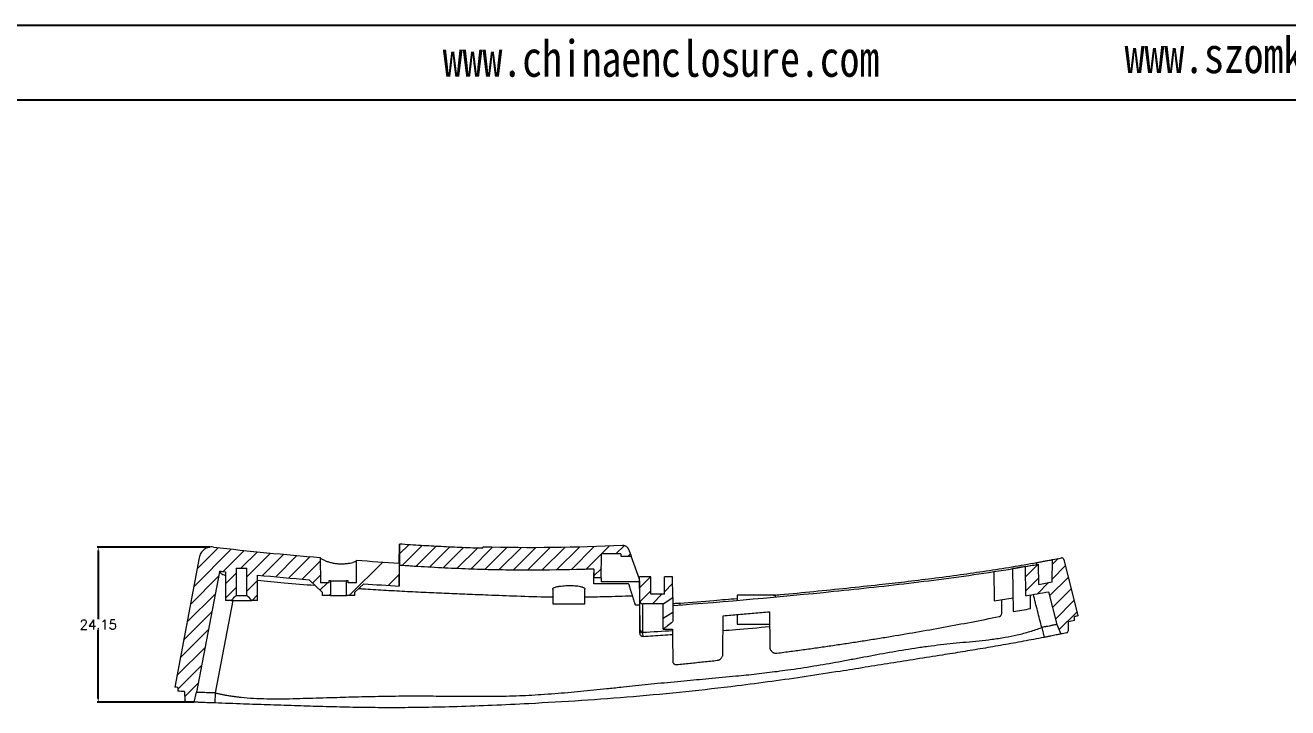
# Model space of a CAD drawing. Header units: inches. Extents: x 1474 to 3696, y 573 to 1061.
# Drawn here: x 2435.4 to 2632, y 954.3 to 1060.6 of the extents above; entities that cross this region are included whole.
import ezdxf

# ---------------------------------------------------------------- set-up
doc = ezdxf.new("R2010")
doc.units = ezdxf.units.IN
doc.layers.add('文字', color=81, linetype='Continuous')
doc.styles.get("Standard").update_dxf_attribs({"font": 'txt', "bigfont": 'gbcbig.shx'})
doc.styles.add('宋体', font='', dxfattribs={"width": 0.8, "height": 3.5})
doc.styles.get('宋体').set_extended_font_data('SimSun')
doc.dimstyles.new('2', dxfattribs={"dimtxt": 1.5, "dimasz": 0.6, "dimexe": 0.18, "dimexo": 0.0625, "dimgap": 0.09, "dimtad": 0, "dimtih": 1, "dimtoh": 1, "dimzin": 0, "dimdsep": 46, "dimtxsty": 'Standard', "dimcen": 0, "dimadec": 0, "dimazin": 2, "dimtfac": 1, "dimtofl": 0, "dimtmove": 0, "dimatfit": 3, "dimfxl": 0, "dimtolj": 1, "dimtzin": 0, "dimarcsym": 0})
pattern_1 = [(45, (1665.3437, 196.176), (-2.245064, 2.245064), [])]

# ---------------------------------------------------------------- blocks, each defined once
blk = doc.blocks.new('*D216')
at = {"color": 0, "lineweight": -2, "transparency": 16777216}
for p, q in [((2464.14, 979.32), (2446.59, 979.32)), ((2446.77, 978.72), (2446.77, 968.08)), ((2446.77, 955.76), (2446.77, 966.4)), ((2461.66, 955.16), (2446.59, 955.16))]:
    blk.add_line(p, q, dxfattribs=at)
at = {"color": 0, "transparency": 16777216}
for points in [[(2446.67, 978.72), (2446.87, 978.72), (2446.77, 979.32)], [(2446.67, 955.76), (2446.87, 955.76), (2446.77, 955.16)]]:
    blk.add_solid(points, dxfattribs=at)
at = {"layer": 'Defpoints', "color": 0, "transparency": 16777216}
for p in [(2464.2, 979.32), (2446.77, 955.16), (2461.72, 955.16)]:
    blk.add_point(p, dxfattribs=at)
at = {"color": 0, "transparency": 16777216, "insert": (2446.77, 967.24), "char_height": 1.5, "attachment_point": 5}
blk.add_mtext('\\A1;24.15', dxfattribs=at)

msp = doc.modelspace()

# ---------------------------------------------------------------- hatches: boundary and pattern name
at = {"linetype": 'Continuous', "lineweight": 0}
h = msp.add_hatch(dxfattribs=at)
h.set_pattern_fill('ANSI31', color=4, scale=0.5, style=0)
edge = h.paths.add_edge_path(flags=0)
edge.add_line((2468.22, 971.766), (2468.22, 976.016))
edge.add_line((2468.22, 976.016), (2469.908, 976.016))
edge.add_line((2469.908, 976.016), (2469.908, 971.766))
edge.add_spline(control_points=[(2469.908, 971.766), (2470.16, 971.516), (2470.41, 971.266), (2470.661, 971.016)], knot_values=[0.0061322, 0.0061322, 0.0061322, 0.0061322, 0.007193, 0.007193, 0.007193, 0.007193], weights=[1, 1, 1, 1], degree=3, periodic=0)
edge.add_line((2470.661, 971.016), (2471.562, 971.016))
edge.add_line((2471.562, 971.016), (2471.562, 974.953))
edge.add_spline(control_points=[(2471.562, 974.953), (2474.233, 974.691), (2476.906, 974.455), (2479.581, 974.236)], knot_values=[0.0063425, 0.0063425, 0.0063425, 0.0063425, 0.0143931, 0.0143931, 0.0143931, 0.0143931], weights=[1, 1, 1, 1], degree=3, periodic=0)
edge.add_line((2479.581, 974.236), (2481.614, 972.266))
edge.add_line((2481.614, 972.266), (2481.614, 971.766))
edge.add_line((2481.614, 971.766), (2482.914, 971.766))
edge.add_line((2482.914, 971.766), (2482.914, 974.066))
edge.add_line((2482.914, 974.066), (2482.664, 974.066))
edge.add_line((2482.664, 974.066), (2482.664, 973.766))
edge.add_line((2482.664, 973.766), (2481.364, 973.766))
edge.add_line((2481.364, 973.766), (2481.33, 977.697))
edge.add_spline(control_points=[(2481.33, 977.697), (2475.774, 978.146), (2470.223, 978.667), (2464.687, 979.319)], knot_values=[0.0123225, 0.0123225, 0.0123225, 0.0123225, 0.0290433, 0.0290433, 0.0290433, 0.0290433], weights=[1, 1, 1, 1], degree=3, periodic=0)
edge.add_spline(control_points=[(2464.687, 979.319), (2464.474, 979.344), (2464.255, 979.334), (2464.045, 979.288), (2463.831, 979.242), (2463.621, 979.158), (2463.434, 979.044), (2463.243, 978.928), (2463.07, 978.779), (2462.927, 978.608), (2462.78, 978.433), (2462.661, 978.23), (2462.578, 978.016), (2462.532, 977.897), (2462.497, 977.772), (2462.473, 977.646)], knot_values=[0.0000165, 0.0000165, 0.0000165, 0.0000165, 0.000659, 0.000659, 0.000659, 0.0013174, 0.0013174, 0.0013174, 0.0019852, 0.0019852, 0.0019852, 0.002672, 0.002672, 0.002672, 0.0030531, 0.0030531, 0.0030531, 0.0030531], weights=[1, 1, 1, 1, 1, 1, 1, 1, 1, 1, 1, 1, 1, 1, 1, 1], degree=3, periodic=0)
edge.add_line((2462.473, 977.646), (2458.664, 957.489))
edge.add_spline(control_points=[(2458.664, 957.489), (2458.827, 957.482), (2458.991, 957.476), (2459.154, 957.469)], knot_values=[0.0097993, 0.0097993, 0.0097993, 0.0097993, 0.0131923, 0.0131923, 0.0131923, 0.0131923], weights=[1, 1, 1, 1], degree=3, periodic=0)
edge.add_line((2459.154, 957.469), (2459.164, 956.868))
edge.add_spline(control_points=[(2459.164, 956.868), (2459.492, 956.854), (2459.837, 956.84), (2460.182, 956.826), (2460.199, 956.825)], knot_values=[0.0098028, 0.0098028, 0.0098028, 0.0098028, 0.0166761, 0.0170328, 0.0170328, 0.0170328, 0.0170328], weights=[1, 1, 1, 1, 1], degree=3, periodic=0)
edge.add_line((2460.199, 956.825), (2460.221, 955.553))
edge.add_arc((2460.571, 955.559), 0.35, 181, 267.68656)
edge.add_spline(control_points=[(2460.557, 955.21), (2460.945, 955.194), (2461.332, 955.178), (2461.72, 955.163)], knot_values=[0.0097213, 0.0097213, 0.0097213, 0.0097213, 0.0179407, 0.0179407, 0.0179407, 0.0179407], weights=[1, 1, 1, 1], degree=3, periodic=0)
edge.add_line((2461.72, 955.163), (2462.078, 956.706))
edge.add_line((2462.078, 956.706), (2465.624, 975.473))
edge.add_spline(control_points=[(2465.624, 975.473), (2465.631, 975.51), (2465.638, 975.547), (2465.645, 975.583)], knot_values=[0, 0, 0, 0, 0.0001126, 0.0001126, 0.0001126, 0.0001126], weights=[1, 1, 1, 1], degree=3, periodic=0)
edge.add_spline(control_points=[(2465.645, 975.583), (2465.952, 975.545), (2466.259, 975.511), (2466.566, 975.476)], knot_values=[0.000393, 0.000393, 0.000393, 0.000393, 0.0013201, 0.0013201, 0.0013201, 0.0013201], weights=[1, 1, 1, 1], degree=3, periodic=0)
edge.add_line((2466.566, 975.476), (2466.566, 971.016))
edge.add_line((2466.566, 971.016), (2467.467, 971.016))
edge.add_spline(control_points=[(2467.467, 971.016), (2467.718, 971.266), (2467.969, 971.516), (2468.22, 971.766)], knot_values=[0.0027961, 0.0027961, 0.0027961, 0.0027961, 0.0038587, 0.0038587, 0.0038587, 0.0038587], weights=[1, 1, 1, 1], degree=3, periodic=0)
h = msp.add_hatch(dxfattribs=at)
h.set_pattern_fill('ANSI31', style=0)
h.set_pattern_definition(pattern_1)
edge = h.paths.add_edge_path(flags=0)
edge.add_line((2493.623, 976.819), (2493.623, 973.234))
edge.add_spline(control_points=[(2493.623, 973.234), (2493.627, 973.777), (2493.632, 974.189), (2493.636, 974.645), (2493.641, 975.104), (2493.645, 975.606), (2493.65, 975.93), (2493.655, 976.257), (2493.66, 976.46), (2493.664, 976.459)], knot_values=[0, 0, 0, 0, 0.0076918, 0.0076918, 0.0076918, 0.0154505, 0.0154505, 0.0154505, 0.0232632, 0.0232632, 0.0232632, 0.0232632], weights=[1, 1, 1, 1, 1, 1, 1, 1, 1, 1], degree=3, periodic=0)
edge.add_line((2493.664, 976.459), (2493.664, 979.767))
edge.add_spline(control_points=[(2493.664, 979.767), (2493.66, 979.767), (2493.655, 979.587), (2493.651, 979.3), (2493.648, 979.133), (2493.645, 978.917), (2493.643, 978.67), (2493.641, 978.456), (2493.638, 978.222), (2493.636, 977.997)], knot_values=[0, 0, 0, 0, 0.0074992, 0.0074992, 0.0074992, 0.0118519, 0.0118519, 0.0118519, 0.0156122, 0.0156122, 0.0156122, 0.0156122], weights=[1, 1, 1, 1, 1, 1, 1, 1, 1, 1], degree=3, periodic=0)
edge.add_line((2493.636, 977.997), (2493.636, 978.201))
edge.add_spline(control_points=[(2493.636, 978.201), (2493.632, 977.744), (2493.627, 977.339), (2493.623, 976.819)], knot_values=[0.0155999, 0.0155999, 0.0155999, 0.0155999, 0.0232035, 0.0232035, 0.0232035, 0.0232035], weights=[1, 1, 1, 1], degree=3, periodic=0)
h = msp.add_hatch(dxfattribs=at)
h.set_pattern_fill('ANSI31', color=4, scale=0.5, style=0)
edge = h.paths.add_edge_path(flags=0)
edge.add_line((2493.664, 979.767), (2493.664, 976.459))
edge.add_spline(control_points=[(2493.664, 976.459), (2494.433, 976.409), (2496.605, 976.27), (2500.189, 976.066), (2503.628, 975.912), (2505.658, 975.845), (2506.28, 975.826)], knot_values=[0, 0, 0, 0, 0.0350627, 0.0989596, 0.1628564, 0.1911191, 0.1911191, 0.1911191, 0.1911191], weights=[1, 1, 1, 1, 1, 1, 1], degree=3, periodic=0)
edge.add_spline(control_points=[(2506.28, 975.826), (2507.064, 975.803), (2509.253, 975.748), (2514.233, 975.691), (2519.315, 975.748), (2523.002, 975.849), (2523.902, 975.878)], knot_values=[0, 0, 0, 0, 0.0356341, 0.099531, 0.2273247, 0.2686175, 0.2686175, 0.2686175, 0.2686175], weights=[1, 1, 1, 1, 1, 1, 1], degree=3, periodic=0)
edge.add_line((2523.902, 975.878), (2523.914, 974.516))
edge.add_line((2523.914, 974.516), (2525.081, 974.516))
edge.add_line((2525.081, 974.516), (2525.114, 978.266))
edge.add_line((2525.114, 978.266), (2528.114, 978.266))
edge.add_line((2528.114, 978.266), (2528.114, 977.916))
edge.add_line((2528.114, 977.916), (2529.73, 977.916))
edge.add_line((2529.73, 977.916), (2529.375, 978.89))
edge.add_spline(control_points=[(2529.375, 978.89), (2529.367, 978.912), (2529.359, 978.934), (2529.349, 978.955)], knot_values=[0, 0, 0, 0, 1, 1, 1, 1], weights=[1, 1, 1, 1], degree=3, periodic=0)
edge.add_spline(control_points=[(2529.349, 978.955), (2529.188, 979.316), (2528.784, 979.564), (2528.393, 979.547)], knot_values=[0, 0, 0, 0, 1, 1, 1, 1], weights=[1, 1, 1, 1], degree=3, periodic=0)
edge.add_spline(control_points=[(2528.393, 979.547), (2528.223, 979.54), (2527.025, 979.489), (2524.8, 979.402), (2521.555, 979.299), (2517.289, 979.213), (2513.118, 979.2), (2509.968, 979.236), (2507.838, 979.283), (2506.736, 979.314), (2506.664, 979.316)], knot_values=[0.5011605, 0.5011605, 0.5011605, 0.5011605, 0.5011605, 0.5011605, 0.5065221, 0.53905, 0.5715778, 0.6041056, 0.6366334, 0.6389069, 0.6389069, 0.6389069, 0.6389069, 0.6389069, 0.6389069], weights=[1, 1, 1, 1, 1, 1, 1, 1, 1, 1, 1], degree=5, periodic=0)
edge.add_line((2506.664, 979.316), (2506.664, 979.116))
edge.add_spline(control_points=[(2506.664, 979.116), (2502.445, 979.236), (2498.359, 979.455), (2493.664, 979.767)], knot_values=[0, 0, 0, 0, 1, 1, 1, 1], weights=[1, 1, 1, 1], degree=3, periodic=0)
h = msp.add_hatch(dxfattribs=at)
h.set_pattern_fill('ANSI31', style=0)
h.set_pattern_definition(pattern_1)
edge = h.paths.add_edge_path(flags=0)
edge.add_line((2486.714, 972.266), (2488.087, 973.595))
edge.add_spline(control_points=[(2488.087, 973.595), (2489.93, 973.469), (2491.776, 973.349), (2493.623, 973.234)], knot_values=[0.0229208, 0.0229208, 0.0229208, 0.0229208, 0.0284693, 0.0284693, 0.0284693, 0.0284693], weights=[1, 1, 1, 1], degree=3, periodic=0)
edge.add_line((2493.623, 973.234), (2493.623, 976.819))
edge.add_spline(control_points=[(2493.623, 976.819), (2491.413, 976.959), (2489.203, 977.106), (2486.995, 977.265)], knot_values=[0, 0, 0, 0, 0.0066416, 0.0066416, 0.0066416, 0.0066416], weights=[1, 1, 1, 1], degree=3, periodic=0)
edge.add_line((2486.995, 977.265), (2486.964, 973.766))
edge.add_line((2486.964, 973.766), (2485.664, 973.766))
edge.add_line((2485.664, 973.766), (2485.664, 974.066))
edge.add_line((2485.664, 974.066), (2485.414, 974.066))
edge.add_line((2485.414, 974.066), (2485.414, 971.766))
edge.add_line((2485.414, 971.766), (2486.714, 971.766))
edge.add_line((2486.714, 971.766), (2486.714, 972.266))
h = msp.add_hatch(dxfattribs=at)
h.set_pattern_fill('ANSI31', color=4, scale=0.5, style=0)
edge = h.paths.add_edge_path(flags=0)
edge.add_line((2591.114, 976.29), (2591.194, 971.738))
edge.add_spline(control_points=[(2591.194, 971.738), (2592.37, 971.938), (2593.545, 972.146), (2594.719, 972.361)], knot_values=[0.9354535, 0.9354535, 0.9354535, 0.9354535, 0.9902548, 0.9902548, 0.9902548, 0.9902548], weights=[1, 1, 1, 1], degree=3, periodic=0)
edge.add_line((2594.719, 972.361), (2595.988, 967.273))
edge.add_line((2595.988, 967.273), (2596.605, 965.779))
edge.add_spline(control_points=[(2596.605, 965.779), (2596.809, 965.821), (2597.12, 965.886), (2597.431, 965.952), (2597.539, 965.975)], knot_values=[0.973961, 0.973961, 0.973961, 0.973961, 0.9783478, 0.9806605, 0.9806605, 0.9806605, 0.9806605], weights=[1, 1, 1, 1, 1], degree=3, periodic=0)
edge.add_arc((2597.466, 966.317), 0.35, 281.96914, 359)
edge.add_line((2597.816, 966.311), (2597.84, 967.675))
edge.add_spline(control_points=[(2597.84, 967.675), (2598.148, 967.741), (2598.456, 967.808), (2598.764, 967.876)], knot_values=[0.9835947, 0.9835947, 0.9835947, 0.9835947, 0.9901965, 0.9901965, 0.9901965, 0.9901965], weights=[1, 1, 1, 1], degree=3, periodic=0)
edge.add_line((2598.764, 967.876), (2598.775, 968.492))
edge.add_spline(control_points=[(2598.775, 968.492), (2598.938, 968.528), (2599.101, 968.564), (2599.264, 968.6)], knot_values=[0.9867045, 0.9867045, 0.9867045, 0.9867045, 0.9901816, 0.9901816, 0.9901816, 0.9901816], weights=[1, 1, 1, 1], degree=3, periodic=0)
edge.add_line((2599.264, 968.6), (2597.07, 977.401))
edge.add_arc((2596.779, 977.328), 0.3, 14, 100.96147)
edge.add_spline(control_points=[(2596.722, 977.623), (2596.703, 977.619), (2596.239, 977.529), (2595.776, 977.441), (2595.331, 977.357)], knot_values=[0.0194165, 0.0194165, 0.0194165, 0.0194165, 0.0203, 0.0405866, 0.0405866, 0.0405866, 0.0405866], weights=[1, 1, 1, 1, 1], degree=3, periodic=0)
edge.add_line((2595.331, 977.357), (2595.301, 973.892))
edge.add_spline(control_points=[(2595.301, 973.892), (2594.602, 973.762), (2593.902, 973.634), (2593.201, 973.509)], knot_values=[0.0193353, 0.0193353, 0.0193353, 0.0193353, 0.0520867, 0.0520867, 0.0520867, 0.0520867], weights=[1, 1, 1, 1], degree=3, periodic=0)
edge.add_line((2593.201, 973.509), (2593.174, 976.654))
edge.add_spline(control_points=[(2593.174, 976.654), (2592.488, 976.53), (2591.801, 976.409), (2591.114, 976.29)], knot_values=[0.0194093, 0.0194093, 0.0194093, 0.0194093, 0.0548005, 0.0548005, 0.0548005, 0.0548005], weights=[1, 1, 1, 1], degree=3, periodic=0)
h = msp.add_hatch(dxfattribs=at)
h.set_pattern_fill('ANSI31', color=4, scale=0.5, style=0)
edge = h.paths.add_edge_path(flags=0)
edge.add_line((2534.725, 970.466), (2536.204, 971.439))
edge.add_line((2536.204, 971.439), (2536.175, 974.666))
edge.add_line((2536.175, 974.666), (2534.925, 974.666))
edge.add_line((2534.925, 974.666), (2534.901, 971.966))
edge.add_line((2534.901, 971.966), (2532.801, 971.966))
edge.add_line((2532.801, 971.966), (2532.778, 974.666))
edge.add_line((2532.778, 974.666), (2531.028, 974.666))
edge.add_line((2531.028, 974.666), (2531.06, 970.962))
edge.add_arc((2531.56, 970.966), 0.5, 180.5, 269.97259)
edge.add_line((2531.56, 970.466), (2534.725, 970.466))

# ---------------------------------------------------------------- linework, layer by layer
for p, q in [((2248.556, 1060.556), (2938.16, 1060.556)), ((2266.4, 1048.946), (2926.551, 1048.946))]:
    msp.add_line(p, q)
at = {"color": 7, "linetype": 'Continuous', "lineweight": 15}
for p, q in [((2493.664, 979.767), (2493.664, 976.459)), ((2506.664, 979.116), (2506.664, 979.316)), ((2529.375, 978.89), (2529.73, 977.916)), ((2462.473, 977.646), (2458.664, 957.489)), ((2481.33, 977.697), (2481.364, 973.766)), ((2486.964, 973.766), (2486.995, 977.265)), ((2493.636, 978.201), (2493.636, 977.997)), ((2525.081, 974.516), (2525.114, 978.266)), ((2528.114, 978.266), (2525.114, 978.266)), ((2528.114, 978.266), (2528.114, 977.916)), ((2528.114, 977.916), (2529.73, 977.916)), ((2531.032, 974.339), (2529.73, 977.916)), ((2592.86, 976.597), (2592.853, 976.901)), ((2595.301, 973.892), (2595.331, 977.357)), ((2597.07, 977.401), (2599.264, 968.6)), ((2465.624, 975.473), (2462.078, 956.706)), ((2466.566, 975.476), (2466.566, 971.016)), ((2468.22, 976.016), (2469.908, 976.016)), ((2468.22, 976.016), (2468.22, 971.766)), ((2469.908, 971.766), (2469.908, 976.016)), ((2471.562, 971.016), (2471.562, 974.953)), ((2493.623, 976.819), (2493.623, 973.234)), ((2523.914, 973.595), (2523.899, 975.285)), ((2523.902, 975.878), (2523.914, 974.516)), ((2586.214, 975.488), (2586.223, 970.936)), ((2589.114, 975.952), (2589.231, 969.283)), ((2591.194, 971.738), (2591.114, 976.29)), ((2593.201, 973.509), (2593.174, 976.654)), ((2479.58, 974.235), (2481.614, 972.266)), ((2482.664, 973.766), (2481.364, 973.766)), ((2482.664, 974.066), (2482.664, 973.766)), ((2482.914, 974.066), (2482.664, 974.066)), ((2482.914, 974.066), (2482.914, 971.766)), ((2485.414, 971.766), (2485.414, 974.066)), ((2485.664, 974.066), (2485.414, 974.066)), ((2485.664, 973.766), (2485.664, 974.066)), ((2486.964, 973.766), (2485.664, 973.766)), ((2486.714, 972.266), (2488.087, 973.595)), ((2525.081, 974.516), (2523.914, 974.516)), ((2529.331, 973.595), (2523.914, 973.595)), ((2531.028, 973.879), (2525.076, 973.879)), ((2531.026, 974.032), (2531.028, 973.879)), ((2531.06, 970.962), (2531.028, 974.666)), ((2532.778, 974.666), (2531.028, 974.666)), ((2532.801, 971.966), (2532.778, 974.666)), ((2534.901, 971.966), (2534.925, 974.666)), ((2536.175, 974.666), (2534.925, 974.666)), ((2536.204, 971.439), (2536.175, 974.666)), ((2467.467, 971.016), (2466.566, 971.016)), ((2468.22, 971.766), (2469.908, 971.766)), ((2471.562, 971.016), (2470.661, 971.016)), ((2481.614, 972.266), (2481.614, 971.766)), ((2482.914, 971.766), (2481.614, 971.766)), ((2486.714, 971.766), (2485.414, 971.766)), ((2486.714, 971.766), (2486.714, 972.266)), ((2517.514, 972.766), (2517.514, 970.463)), ((2522.514, 970.463), (2522.514, 972.779)), ((2534.901, 971.966), (2532.801, 971.966)), ((2534.725, 970.466), (2536.204, 971.439)), ((2546.214, 971.819), (2546.214, 971.009)), ((2552.214, 971.543), (2552.214, 971.819)), ((2586.223, 970.936), (2589.193, 971.421)), ((2587.418, 968.972), (2587.437, 971.124)), ((2591.914, 969.731), (2591.914, 971.862)), ((2592.136, 971.901), (2592.234, 971.917)), ((2594.719, 972.361), (2595.988, 967.273)), ((2530.354, 970.316), (2531.022, 970.316)), ((2531.021, 970.874), (2531.059, 966.542)), ((2531.021, 970.316), (2531.06, 965.889)), ((2534.725, 970.466), (2531.56, 970.466)), ((2536.204, 969.109), (2534.704, 968.197)), ((2537.299, 970.604), (2537.302, 970.303)), ((2551.257, 969.246), (2551.304, 963.784)), ((2544.022, 962.67), (2544.074, 968.624)), ((2546.214, 968.805), (2546.214, 967.296)), ((2595.988, 967.273), (2596.605, 965.779)), ((2597.816, 966.311), (2597.84, 967.675)), ((2598.764, 967.876), (2598.775, 968.492)), ((2534.69, 966.514), (2536.168, 966.513)), ((2593.657, 966.789), (2594.021, 965.256)), ((2459.154, 957.469), (2459.164, 956.868)), ((2460.199, 956.825), (2460.221, 955.553)), ((2461.72, 955.163), (2462.078, 956.706)), ((2464.969, 956.603), (2464.902, 955.04))]:
    msp.add_line(p, q, dxfattribs=at)
at = {"color": 8, "linetype": 'Continuous', "lineweight": 15}
msp.add_line((2467.714, 971.016), (2464.969, 956.603), dxfattribs=at)
at = {"color": 7, "linetype": 'Continuous', "lineweight": 15}
for centre, radius, start, end in [((2596.779, 977.328), 0.3, 14, 100.96147), ((2531.56, 970.966), 0.5, 180.5, 269.97259), ((2531.526, 966.586), 0.469, 185.40605, 274.01096), ((2531.525, 966.458), 0.468, 185.54387, 274.15191), ((2531.56, 965.893), 0.5, 180.50005, 273.75759), ((2597.466, 966.317), 0.35, 281.96914, 359), ((2460.571, 955.559), 0.35, 181, 267.68656)]:
    msp.add_arc(centre, radius, start, end, dxfattribs=at)
for points, knots in [([(2464.687, 979.319), (2464.56, 979.334), (2464.433, 979.337), (2464.181, 979.317), (2464.054, 979.294), (2463.808, 979.226), (2463.69, 979.18), (2463.463, 979.066), (2463.354, 978.998), (2463.052, 978.766), (2462.878, 978.572), (2462.614, 978.14), (2462.521, 977.898), (2462.473, 977.646)], [0, 0, 0, 0, 0.125, 0.125, 0.25, 0.25, 0.375, 0.375, 0.5, 0.5, 0.75, 0.75, 1, 1, 1, 1]), ([(2493.636, 977.997), (2493.639, 978.231), (2493.641, 978.474), (2493.645, 978.914), (2493.648, 979.109), (2493.652, 979.419), (2493.655, 979.54), (2493.66, 979.713), (2493.662, 979.767), (2493.664, 979.767)], [0, 0, 0, 0, 0.25, 0.25, 0.5, 0.5, 0.75, 0.75, 1, 1, 1, 1]), ([(2506.664, 979.116), (2506.13, 979.133), (2505.049, 979.165), (2503.435, 979.227), (2501.805, 979.298), (2499.681, 979.402), (2496.961, 979.553), (2494.793, 979.694), (2493.664, 979.767)], [0, 0, 0, 0, 0.12311547, 0.24929791, 0.37216272, 0.49931235, 0.73927582, 1, 1, 1, 1]), ([(2529.349, 978.955), (2529.335, 978.984), (2529.307, 979.043), (2529.254, 979.126), (2529.182, 979.218), (2529.086, 979.313), (2528.962, 979.403), (2528.826, 979.473), (2528.683, 979.521), (2528.538, 979.548), (2528.441, 979.547), (2528.393, 979.547)], [0, 0, 0, 0, 0.0822625, 0.1640321, 0.2460953, 0.3740219, 0.5023792, 0.6296865, 0.7574225, 0.8783907, 1, 1, 1, 1]), ([(2529.375, 978.89), (2529.371, 978.901), (2529.363, 978.923), (2529.354, 978.944), (2529.349, 978.955)], [0, 0, 0, 0, 0.4999192, 1, 1, 1, 1]), ([(2481.923, 977.248), (2481.731, 977.322), (2481.585, 977.398), (2481.382, 977.551), (2481.331, 977.626), (2481.33, 977.697)], [0, 0, 0, 0, 0.5, 0.5, 1, 1, 1, 1]), ([(2481.923, 977.248), (2482.055, 977.197), (2482.203, 977.143), (2482.529, 977.035), (2482.711, 976.98), (2483.091, 976.881), (2483.292, 976.837), (2483.715, 976.765), (2483.931, 976.738), (2484.365, 976.705), (2484.587, 976.699), (2485.013, 976.708), (2485.219, 976.723), (2485.613, 976.766), (2485.795, 976.794), (2486.13, 976.856), (2486.283, 976.889), (2486.415, 976.92)], [0, 0, 0, 0, 0.125, 0.125, 0.25, 0.25, 0.375, 0.375, 0.5, 0.5, 0.625, 0.625, 0.75, 0.75, 0.875, 0.875, 1, 1, 1, 1]), ([(2486.995, 977.265), (2486.994, 977.198), (2486.945, 977.135), (2486.748, 977.018), (2486.604, 976.965), (2486.415, 976.92)], [0, 0, 0, 0, 0.5, 0.5, 1, 1, 1, 1]), ([(2493.623, 976.819), (2493.625, 977.079), (2493.627, 977.312), (2493.632, 977.755), (2493.634, 977.972), (2493.636, 978.201)], [0, 0, 0, 0, 0.5, 0.5, 1, 1, 1, 1]), ([(2551.884, 971.816), (2552.248, 971.849), (2554.355, 972.037), (2558.17, 972.41), (2563.295, 972.929), (2568.009, 973.432), (2572.411, 973.929), (2576.631, 974.44), (2580.854, 974.997), (2585.016, 975.6), (2588.97, 976.22), (2591.577, 976.677), (2592.853, 976.901)], [0, 0, 0, 0, 0.0264348, 0.1527561, 0.2773777, 0.3995326, 0.4966331, 0.599023, 0.7083268, 0.8062376, 0.9050904, 1, 1, 1, 1]), ([(2592.826, 976.896), (2593.029, 976.933), (2593.492, 977.016), (2594.098, 977.127), (2594.635, 977.226), (2595.03, 977.3), (2595.283, 977.348), (2595.315, 977.354), (2595.331, 977.357)], [0, 0, 0, 0, 0.1348661, 0.3088079, 0.4807088, 0.6525958, 0.826301, 1, 1, 1, 1]), ([(2465.645, 975.583), (2465.668, 975.485), (2465.714, 975.289), (2466.135, 975.038), (2466.491, 974.915), (2466.566, 974.889)], [0, 0, 0, 0, 0.44132032, 0.88207638, 1, 1, 1, 1]), ([(2493.623, 973.234), (2493.624, 973.44), (2493.626, 973.629), (2493.63, 973.983), (2493.631, 974.15), (2493.635, 974.484), (2493.636, 974.655), (2493.64, 975.004), (2493.642, 975.182), (2493.645, 975.518), (2493.647, 975.675), (2493.65, 975.945), (2493.652, 976.058), (2493.655, 976.244), (2493.657, 976.318), (2493.661, 976.427), (2493.662, 976.459), (2493.664, 976.459)], [0, 0, 0, 0, 0.125, 0.125, 0.25, 0.25, 0.375, 0.375, 0.5, 0.5, 0.625, 0.625, 0.75, 0.75, 0.875, 0.875, 1, 1, 1, 1]), ([(2506.28, 975.826), (2505.658, 975.845), (2503.628, 975.912), (2500.189, 976.066), (2496.605, 976.27), (2494.433, 976.409), (2493.664, 976.459)], [0.37364323, 0.37364323, 0.37364323, 0.37364323, 0.40190594, 0.4658028, 0.52969966, 0.56476237, 0.56476237, 0.56476237, 0.56476237]), ([(2523.902, 975.878), (2523.002, 975.849), (2519.315, 975.748), (2514.233, 975.691), (2509.253, 975.748), (2507.064, 975.803), (2506.28, 975.826)], [0.10502572, 0.10502572, 0.10502572, 0.10502572, 0.1463185, 0.27411222, 0.33800908, 0.37364323, 0.37364323, 0.37364323, 0.37364323]), ([(2523.902, 975.878), (2523.902, 975.877), (2523.902, 975.875), (2523.902, 975.859), (2523.902, 975.835), (2523.902, 975.801), (2523.902, 975.756), (2523.902, 975.703), (2523.901, 975.639), (2523.901, 975.565), (2523.901, 975.482), (2523.9, 975.389), (2523.9, 975.32), (2523.899, 975.285)], [0, 0, 0, 0, 0.0849227, 0.1711195, 0.2585722, 0.3472589, 0.4371539, 0.528228, 0.6204483, 0.7137781, 0.8081769, 0.9036003, 1, 1, 1, 1]), ([(2536.214, 970.224), (2544.573, 970.828), (2552.92, 971.571), (2565.425, 972.847), (2569.592, 973.293), (2577.915, 974.29), (2582.071, 974.845), (2586.214, 975.488)], [0, 0, 0, 0, 0.5, 0.5, 0.75, 0.75, 1, 1, 1, 1]), ([(2591.114, 976.29), (2590.781, 976.233), (2590.115, 976.118), (2589.448, 976.007), (2589.114, 975.952)], [0, 0, 0, 0, 0.5002512, 1, 1, 1, 1]), ([(2471.562, 974.174), (2472.948, 974.028), (2475.915, 973.715), (2478.891, 973.488), (2480.478, 973.366)], [0, 0, 0, 0, 0.4669351, 1, 1, 1, 1]), ([(2482.914, 974.066), (2482.915, 974.066), (2482.917, 974.066), (2482.935, 974.066), (2482.962, 974.066), (2483.015, 974.066), (2483.112, 974.066), (2483.274, 974.066), (2483.473, 974.066), (2483.764, 974.066), (2484.164, 974.066), (2484.564, 974.066), (2484.855, 974.066), (2485.054, 974.066), (2485.217, 974.066), (2485.331, 974.066), (2485.402, 974.066), (2485.41, 974.066), (2485.414, 974.066)], [0, 0, 0, 0, 0.0302227, 0.0601593, 0.0900783, 0.1202482, 0.1852401, 0.2503686, 0.3153605, 0.3804892, 0.5000654, 0.6196416, 0.6846334, 0.749762, 0.8147539, 0.8798825, 0.9398391, 1, 1, 1, 1]), ([(2517.514, 972.766), (2517.519, 972.792), (2517.529, 972.843), (2517.599, 972.912), (2517.719, 972.989), (2517.917, 973.069), (2518.18, 973.139), (2518.424, 973.188), (2518.699, 973.233), (2519.205, 973.296), (2519.695, 973.314), (2520.014, 973.326)], [0, 0, 0, 0, 0.0940151, 0.1775664, 0.2496934, 0.3798769, 0.5002039, 0.566885, 0.6323851, 0.7597467, 1, 1, 1, 1]), ([(2520.014, 973.326), (2520.178, 973.326), (2520.506, 973.326), (2520.982, 973.3), (2521.423, 973.255), (2521.761, 973.196), (2522.01, 973.134), (2522.19, 973.073), (2522.351, 972.997), (2522.484, 972.899), (2522.503, 972.821), (2522.514, 972.779)], [0, 0, 0, 0, 0.123269, 0.2476863, 0.3734713, 0.5007818, 0.5801625, 0.6635829, 0.7508523, 0.8639359, 1, 1, 1, 1]), ([(2523.914, 973.595), (2523.914, 973.638), (2523.914, 973.724), (2523.914, 973.841), (2523.914, 973.949), (2523.914, 974.047), (2523.914, 974.137), (2523.914, 974.217), (2523.914, 974.287), (2523.914, 974.348), (2523.914, 974.4), (2523.914, 974.442), (2523.914, 974.475), (2523.914, 974.499), (2523.914, 974.513), (2523.914, 974.515), (2523.914, 974.516)], [0, 0, 0, 0, 0.0717102, 0.1433769, 0.2150003, 0.2865804, 0.3581173, 0.4296109, 0.5010613, 0.5724684, 0.6438321, 0.7151524, 0.7864293, 0.8576628, 0.9288529, 1, 1, 1, 1]), ([(2525.081, 974.516), (2525.081, 974.515), (2525.081, 974.513), (2525.081, 974.497), (2525.081, 974.471), (2525.081, 974.434), (2525.08, 974.386), (2525.08, 974.328), (2525.079, 974.26), (2525.079, 974.181), (2525.078, 974.091), (2525.077, 973.992), (2525.076, 973.917), (2525.076, 973.879)], [0, 0, 0, 0, 0.0910869, 0.1820593, 0.2729434, 0.3637655, 0.454552, 0.5453293, 0.6361237, 0.7269617, 0.8178696, 0.9088736, 1, 1, 1, 1]), ([(2529.331, 973.595), (2529.346, 973.548), (2529.374, 973.456), (2529.419, 973.307), (2529.467, 973.15), (2529.517, 972.986), (2529.569, 972.816), (2529.624, 972.639), (2529.681, 972.455), (2529.74, 972.265), (2529.8, 972.07), (2529.863, 971.869), (2529.928, 971.662), (2529.994, 971.45), (2530.063, 971.233), (2530.133, 971.011), (2530.205, 970.785), (2530.278, 970.554), (2530.329, 970.395), (2530.354, 970.316)], [0, 0, 0, 0, 0.0642668, 0.1277016, 0.1903422, 0.2522238, 0.3133771, 0.3738307, 0.4336112, 0.492744, 0.5512531, 0.609164, 0.666505, 0.7233034, 0.7795848, 0.8353736, 0.8906925, 0.9455621, 1, 1, 1, 1]), ([(2531.028, 973.879), (2531.028, 973.842), (2531.027, 973.766), (2531.027, 973.64), (2531.027, 973.504), (2531.027, 973.359), (2531.026, 973.204), (2531.026, 973.039), (2531.026, 972.864), (2531.025, 972.62), (2531.025, 972.293), (2531.024, 971.862), (2531.023, 971.393), (2531.022, 971.048), (2531.021, 970.874)], [0, 0, 0, 0, 0.0619304, 0.1240466, 0.1863378, 0.2487927, 0.3113996, 0.3741464, 0.4370206, 0.5000093, 0.6229479, 0.7473792, 0.873127, 1, 1, 1, 1]), ([(2467.467, 971.016), (2467.48, 971.016), (2467.531, 971.016), (2467.702, 971.016), (2467.822, 971.016), (2468.115, 971.016), (2468.288, 971.016), (2468.662, 971.016), (2468.863, 971.016), (2469.265, 971.016), (2469.466, 971.016), (2469.84, 971.016), (2470.013, 971.016), (2470.306, 971.016), (2470.427, 971.016), (2470.598, 971.016), (2470.649, 971.016), (2470.661, 971.016)], [0, 0, 0, 0, 0.125, 0.125, 0.25, 0.25, 0.375, 0.375, 0.5, 0.5, 0.625, 0.625, 0.75, 0.75, 0.875, 0.875, 1, 1, 1, 1]), ([(2482.914, 971.766), (2482.915, 971.766), (2482.917, 971.766), (2482.935, 971.766), (2482.962, 971.766), (2483.015, 971.766), (2483.112, 971.766), (2483.274, 971.766), (2483.473, 971.766), (2483.764, 971.766), (2484.164, 971.766), (2484.564, 971.766), (2484.855, 971.766), (2485.054, 971.766), (2485.217, 971.766), (2485.331, 971.766), (2485.402, 971.766), (2485.41, 971.766), (2485.414, 971.766)], [0, 0, 0, 0, 0.0302227, 0.0601593, 0.0900783, 0.1202482, 0.1852401, 0.2503686, 0.3153605, 0.3804892, 0.5000654, 0.6196416, 0.6846334, 0.749762, 0.8147539, 0.8798825, 0.9398391, 1, 1, 1, 1]), ([(2487.327, 972.859), (2487.54, 972.845), (2488.817, 972.758), (2491.207, 972.616), (2494.489, 972.435), (2497.777, 972.275), (2501.02, 972.132), (2504.235, 972.002), (2507.869, 971.852), (2512.098, 971.689), (2515.45, 971.579), (2517.313, 971.569), (2517.514, 971.568)], [0, 0, 0, 0, 0.0212254, 0.1270384, 0.2375594, 0.3474587, 0.4537215, 0.559752, 0.6669201, 0.8148218, 0.9800448, 1, 1, 1, 1]), ([(2522.514, 971.564), (2523.566, 971.574), (2526.031, 971.598), (2528.493, 971.684), (2529.906, 971.734)], [0, 0, 0, 0, 0.426436, 1, 1, 1, 1]), ([(2536.204, 971.439), (2536.204, 971.438), (2536.204, 971.436), (2536.204, 971.421), (2536.204, 971.398), (2536.204, 971.364), (2536.205, 971.321), (2536.205, 971.269), (2536.206, 971.207), (2536.206, 971.111), (2536.208, 970.969), (2536.21, 970.759), (2536.212, 970.515), (2536.213, 970.321), (2536.214, 970.224)], [0, 0, 0, 0, 0.0625856, 0.1251094, 0.1875902, 0.2500469, 0.3124984, 0.3749635, 0.4374612, 0.5000103, 0.6250681, 0.7499846, 0.8749114, 1, 1, 1, 1]), ([(2537.299, 970.604), (2539.076, 970.737), (2542.051, 970.961), (2545.019, 971.214), (2546.214, 971.316)], [0, 0, 0, 0, 0.5973921, 1, 1, 1, 1]), ([(2549.214, 971.816), (2548.822, 971.816), (2548.429, 971.816), (2547.703, 971.816), (2547.371, 971.816), (2546.815, 971.816), (2546.593, 971.816), (2546.292, 971.816), (2546.214, 971.816), (2546.214, 971.816)], [0, 0, 0, 0, 0.25, 0.25, 0.5, 0.5, 0.75, 0.75, 1, 1, 1, 1]), ([(2552.214, 971.816), (2552.214, 971.816), (2552.136, 971.816), (2551.836, 971.816), (2551.613, 971.816), (2551.058, 971.816), (2550.725, 971.816), (2549.999, 971.816), (2549.607, 971.816), (2549.214, 971.816)], [0, 0, 0, 0, 0.25, 0.25, 0.5, 0.5, 0.75, 0.75, 1, 1, 1, 1]), ([(2593.657, 966.789), (2593.439, 967.649), (2593.004, 969.366), (2592.57, 971.082), (2592.353, 971.938)], [0, 0, 0, 0, 0.5012462, 1, 1, 1, 1]), ([(2517.514, 970.466), (2517.514, 970.466), (2517.579, 970.466), (2517.83, 970.466), (2518.015, 970.466), (2518.478, 970.466), (2518.755, 970.466), (2519.36, 970.466), (2519.687, 970.466), (2520.014, 970.466)], [0, 0, 0, 0, 0.25, 0.25, 0.5, 0.5, 0.75, 0.75, 1, 1, 1, 1]), ([(2520.014, 970.466), (2520.341, 970.466), (2520.669, 970.466), (2521.273, 970.466), (2521.551, 970.466), (2522.013, 970.466), (2522.199, 970.466), (2522.449, 970.466), (2522.514, 970.466), (2522.514, 970.466)], [0, 0, 0, 0, 0.25, 0.25, 0.5, 0.5, 0.75, 0.75, 1, 1, 1, 1]), ([(2531.059, 966.542), (2531.059, 966.634), (2531.059, 966.816), (2531.059, 967.08), (2531.059, 967.335), (2531.059, 967.581), (2531.059, 967.817), (2531.059, 968.045), (2531.059, 968.263), (2531.059, 968.473), (2531.06, 968.865), (2531.06, 969.388), (2531.06, 969.866), (2531.06, 970.184), (2531.06, 970.392), (2531.06, 970.567), (2531.06, 970.711), (2531.06, 970.823), (2531.06, 970.903), (2531.06, 970.952), (2531.06, 970.959), (2531.06, 970.962)], [0, 0, 0, 0, 0.0321327, 0.0641397, 0.096019, 0.1277683, 0.1593854, 0.1908682, 0.2222148, 0.2534231, 0.2844913, 0.4046266, 0.5234215, 0.583253, 0.6430099, 0.7026929, 0.762302, 0.8218373, 0.8812987, 0.9406861, 1, 1, 1, 1]), ([(2531.559, 966.118), (2531.559, 967.532), (2531.559, 968.625), (2531.56, 970.092), (2531.56, 970.466), (2531.56, 970.466)], [0, 0, 0, 0, 0.5, 0.5, 1, 1, 1, 1]), ([(2534.705, 968.197), (2534.711, 968.943), (2534.716, 969.513), (2534.723, 970.274), (2534.725, 970.466), (2534.725, 970.466)], [0, 0, 0, 0, 0.5, 0.5, 1, 1, 1, 1]), ([(2536.204, 969.109), (2536.204, 969.037), (2536.203, 968.893), (2536.201, 968.664), (2536.199, 968.427), (2536.196, 968.179), (2536.194, 967.923), (2536.193, 967.744), (2536.192, 967.655)], [0, 0, 0, 0, 0.1658352, 0.3319303, 0.4983399, 0.6651188, 0.8323209, 1, 1, 1, 1]), ([(2536.214, 970.224), (2536.214, 970.17), (2536.213, 970.064), (2536.211, 969.892), (2536.21, 969.711), (2536.208, 969.52), (2536.206, 969.321), (2536.205, 969.179), (2536.204, 969.109)], [0, 0, 0, 0, 0.1666649, 0.3332589, 0.4998358, 0.6664491, 0.8331527, 1, 1, 1, 1]), ([(2536.212, 970.524), (2536.225, 970.525), (2536.516, 970.546), (2536.894, 970.574), (2537.262, 970.601), (2537.321, 970.605)], [0, 0, 0, 0, 0.0390385, 0.8433773, 1, 1, 1, 1]), ([(2536.212, 970.524), (2536.213, 970.524), (2536.215, 970.525), (2536.231, 970.526), (2536.257, 970.528), (2536.307, 970.531), (2536.392, 970.537), (2536.531, 970.547), (2536.698, 970.56), (2536.888, 970.573), (2537.091, 970.588), (2537.23, 970.599), (2537.299, 970.604)], [0, 0, 0, 0, 0.0628447, 0.1249141, 0.1868833, 0.2494309, 0.3745023, 0.4993715, 0.6244507, 0.7494162, 0.8747506, 1, 1, 1, 1]), ([(2544.074, 968.624), (2544.866, 968.69), (2546.457, 968.822), (2548.851, 969.029), (2550.453, 969.174), (2551.257, 969.246)], [0, 0, 0, 0, 0.3307503, 0.6640828, 1, 1, 1, 1]), ([(2589.231, 969.283), (2589.678, 969.356), (2590.573, 969.502), (2591.467, 969.655), (2591.914, 969.731)], [0, 0, 0, 0, 0.500169, 1, 1, 1, 1]), ([(2536.192, 967.655), (2535.927, 967.454), (2535.426, 967.075), (2534.925, 966.694), (2534.69, 966.514)], [0, 0, 0, 0, 0.5284487, 1, 1, 1, 1]), ([(2546.232, 967.316), (2546.228, 967.316), (2546.212, 967.316), (2546.342, 967.316), (2546.613, 967.316), (2547.024, 967.316), (2547.541, 967.316), (2548.142, 967.316), (2548.796, 967.316), (2549.472, 967.316), (2550.133, 967.316), (2550.755, 967.316), (2551.101, 967.316), (2551.274, 967.316)], [0, 0, 0, 0, 0.0383833, 0.1345449, 0.2307066, 0.3268683, 0.42303, 0.5191916, 0.6153533, 0.711515, 0.8076767, 0.9038383, 1, 1, 1, 1]), ([(2552.433, 962.801), (2553.157, 962.895), (2554.604, 963.084), (2556.775, 963.38), (2558.944, 963.684), (2561.112, 963.997), (2563.279, 964.32), (2565.445, 964.653), (2567.61, 964.994), (2570.487, 965.461), (2574.08, 966.067), (2578.388, 966.833), (2582.703, 967.635), (2585.577, 968.202), (2587.016, 968.486)], [0, 0, 0, 0, 0.0624794, 0.124962, 0.1874495, 0.2499432, 0.3124448, 0.3749555, 0.4374753, 0.5000016, 0.6244363, 0.7492732, 0.8744779, 1, 1, 1, 1]), ([(2587.016, 968.486), (2587.034, 968.491), (2587.071, 968.499), (2587.124, 968.52), (2587.183, 968.551), (2587.245, 968.595), (2587.324, 968.677), (2587.4, 968.801), (2587.412, 968.915), (2587.418, 968.972)], [0, 0, 0, 0, 0.0837264, 0.1668772, 0.2505459, 0.3757538, 0.5009243, 0.7497053, 1, 1, 1, 1]), ([(2595.988, 967.273), (2595.987, 967.273), (2595.986, 967.274), (2595.973, 967.271), (2595.943, 967.262), (2595.892, 967.248), (2595.796, 967.223), (2595.636, 967.19), (2595.403, 967.142), (2595.172, 967.093), (2594.932, 967.038), (2594.663, 966.979), (2594.404, 966.937), (2594.251, 966.914), (2594.089, 966.889), (2593.89, 966.854), (2593.73, 966.81), (2593.657, 966.789)], [0, 0, 0, 0, 0.0348892, 0.0764831, 0.1250559, 0.2047822, 0.2500792, 0.3635511, 0.4998792, 0.5625301, 0.6249653, 0.7498357, 0.8123028, 0.8438367, 0.8750551, 0.9424474, 1, 1, 1, 1]), ([(2594.021, 965.256), (2593.489, 965.152), (2592.427, 964.944), (2590.833, 964.645), (2589.241, 964.353), (2587.653, 964.07), (2586.067, 963.795), (2584.485, 963.526), (2582.907, 963.263), (2581.331, 963.005), (2579.759, 962.751), (2577.359, 962.367), (2574.146, 961.861), (2570.136, 961.228), (2566.18, 960.591), (2561.811, 959.891), (2556.979, 959.145), (2551.633, 958.384), (2545.388, 957.572), (2538.191, 956.754), (2530.117, 955.994), (2521.966, 955.381), (2514.639, 954.957), (2508.189, 954.655), (2502.758, 954.454), (2497.906, 954.338), (2493.475, 954.291), (2489.437, 954.306), (2485.329, 954.373), (2481.314, 954.475), (2477.196, 954.605), (2473.257, 954.74), (2469.117, 954.884), (2466.399, 954.985), (2464.902, 955.04)], [0, 0, 0, 0, 0.0126732, 0.0253091, 0.0379066, 0.0504646, 0.0629825, 0.0754611, 0.0879015, 0.1003047, 0.1126716, 0.1250031, 0.1569132, 0.1883746, 0.2194009, 0.2500039, 0.2910741, 0.3327463, 0.3750024, 0.4366796, 0.4999939, 0.5620302, 0.6249931, 0.6689584, 0.7106297, 0.7499901, 0.7805564, 0.8124804, 0.8427999, 0.8749748, 0.9047887, 0.9374869, 0.9655574, 1, 1, 1, 1]), ([(2464.969, 956.603), (2465.128, 956.566), (2465.447, 956.494), (2465.931, 956.394), (2466.423, 956.301), (2466.921, 956.214), (2467.427, 956.134), (2467.941, 956.062), (2468.462, 955.995), (2469.457, 955.884), (2470.984, 955.763), (2472.961, 955.689), (2475.023, 955.68), (2477.06, 955.714), (2479.152, 955.778), (2481.258, 955.844), (2483.297, 955.9), (2486.014, 955.978), (2489.392, 956.065), (2493.468, 956.136), (2496.812, 956.147), (2499.48, 956.123), (2501.519, 956.102), (2503.61, 956.082), (2505.71, 956.072), (2507.748, 956.077), (2509.811, 956.104), (2511.784, 956.157), (2513.788, 956.246), (2515.789, 956.368), (2518.488, 956.563), (2521.209, 956.804), (2523.898, 957.069), (2525.972, 957.282), (2527.986, 957.494), (2530.629, 957.777), (2533.926, 958.111), (2537.885, 958.488), (2541.953, 958.864), (2545.175, 959.159), (2547.66, 959.401), (2549.268, 959.574), (2550.872, 959.762), (2552.471, 959.963), (2554.91, 960.292), (2558.098, 960.771), (2561.405, 961.349), (2564.002, 961.836), (2566.641, 962.332), (2569.939, 962.943), (2573.27, 963.503), (2575.923, 963.887), (2577.916, 964.14), (2579.889, 964.345), (2581.891, 964.529), (2583.891, 964.72), (2585.913, 964.944), (2587.898, 965.235), (2589.551, 965.564), (2590.84, 965.88), (2591.815, 966.155), (2592.753, 966.453), (2593.358, 966.678), (2593.657, 966.789)], [0, 0, 0, 0, 0.0037539, 0.0075516, 0.0113942, 0.0152829, 0.0192191, 0.0232039, 0.0272383, 0.0313235, 0.0462728, 0.0625076, 0.0768899, 0.0937779, 0.1094407, 0.1251017, 0.1423099, 0.15641, 0.1877173, 0.2201636, 0.250325, 0.264772, 0.2816419, 0.2973037, 0.3129632, 0.3300421, 0.3442662, 0.3605515, 0.3755476, 0.3905354, 0.4067961, 0.4380069, 0.4536053, 0.469201, 0.4861711, 0.5003881, 0.5306474, 0.562763, 0.5923303, 0.625138, 0.6376427, 0.6501324, 0.6626081, 0.6750647, 0.6874964, 0.7196933, 0.7499293, 0.7655622, 0.7811982, 0.8124671, 0.8437148, 0.8599426, 0.8749407, 0.8905547, 0.9061733, 0.9217903, 0.9374016, 0.9536457, 0.9686763, 0.9768461, 0.98478, 0.9924928, 1, 1, 1, 1]), ([(2531.06, 965.889), (2531.06, 965.89), (2531.06, 965.892), (2531.06, 965.908), (2531.06, 965.934), (2531.06, 965.971), (2531.06, 966.018), (2531.06, 966.076), (2531.059, 966.144), (2531.059, 966.223), (2531.059, 966.312), (2531.059, 966.379), (2531.059, 966.413)], [0, 0, 0, 0, 0.0984914, 0.1967137, 0.2951442, 0.3942464, 0.4941619, 0.5946596, 0.6955027, 0.7965009, 0.8978432, 1, 1, 1, 1]), ([(2531.592, 965.394), (2532.105, 965.428), (2533.126, 965.496), (2534.654, 965.601), (2535.669, 965.673), (2536.175, 965.709)], [0, 0, 0, 0, 0.3350667, 0.6683997, 1, 1, 1, 1]), ([(2536.168, 966.513), (2536.174, 965.818), (2536.186, 964.151), (2536.201, 962.485), (2536.209, 961.512)], [0, 0, 0, 0, 0.4167356, 1, 1, 1, 1]), ([(2544.054, 966.321), (2544.69, 966.371), (2547.101, 966.562), (2549.506, 966.78), (2551.277, 966.941)], [0, 0, 0, 0, 0.2637286, 1, 1, 1, 1]), ([(2596.605, 965.779), (2596.604, 965.779), (2596.602, 965.778), (2596.586, 965.775), (2596.56, 965.77), (2596.524, 965.762), (2596.476, 965.752), (2596.381, 965.732), (2596.202, 965.696), (2595.889, 965.631), (2595.504, 965.553), (2595.127, 965.476), (2594.802, 965.411), (2594.547, 965.36), (2594.287, 965.309), (2594.11, 965.273), (2594.021, 965.256)], [0, 0, 0, 0, 0.0417129, 0.0832329, 0.124701, 0.1662587, 0.2080466, 0.250203, 0.3755074, 0.4999155, 0.6244621, 0.7495619, 0.8138087, 0.8766403, 0.9385367, 1, 1, 1, 1]), ([(2551.304, 963.784), (2551.306, 963.748), (2551.309, 963.677), (2551.327, 963.573), (2551.355, 963.472), (2551.407, 963.341), (2551.498, 963.188), (2551.643, 963.033), (2551.816, 962.91), (2552.012, 962.829), (2552.221, 962.786), (2552.362, 962.796), (2552.433, 962.801)], [0, 0, 0, 0, 0.0630845, 0.1253398, 0.1874716, 0.2501897, 0.3752728, 0.5001945, 0.6250749, 0.7501955, 0.874978, 1, 1, 1, 1]), ([(2536.209, 961.512), (2536.211, 961.489), (2536.213, 961.443), (2536.228, 961.375), (2536.256, 961.3), (2536.303, 961.22), (2536.373, 961.142), (2536.457, 961.081), (2536.552, 961.039), (2536.654, 961.015), (2536.724, 961.018), (2536.758, 961.019)], [0, 0, 0, 0, 0.08433384, 0.1671414, 0.25000972, 0.37507945, 0.49995193, 0.62483998, 0.74991493, 0.87485524, 1, 1, 1, 1]), ([(2536.758, 961.019), (2537.467, 961.089), (2538.884, 961.23), (2541.008, 961.452), (2542.424, 961.607), (2543.132, 961.684)], [0, 0, 0, 0, 0.3333192, 0.6666512, 1, 1, 1, 1]), ([(2543.132, 961.684), (2543.162, 961.688), (2543.222, 961.697), (2543.31, 961.719), (2543.396, 961.749), (2543.506, 961.799), (2543.634, 961.88), (2543.768, 962.004), (2543.878, 962.149), (2543.958, 962.313), (2544.011, 962.488), (2544.018, 962.609), (2544.022, 962.67)], [0, 0, 0, 0, 0.06283079, 0.12509129, 0.18730205, 0.2499848, 0.37507304, 0.49973877, 0.62488568, 0.74951228, 0.87475531, 1, 1, 1, 1]), ([(2464.969, 956.603), (2464.934, 956.606), (2464.856, 956.613), (2464.728, 956.619), (2464.575, 956.624), (2464.386, 956.626), (2464.199, 956.626), (2464.011, 956.625), (2463.725, 956.632), (2463.333, 956.649), (2462.891, 956.662), (2462.534, 956.676), (2462.315, 956.681), (2462.191, 956.686), (2462.137, 956.707), (2462.109, 956.722), (2462.094, 956.727), (2462.084, 956.725), (2462.08, 956.712), (2462.078, 956.706)], [0, 0, 0, 0, 0.0230689, 0.0512048, 0.084618, 0.1235257, 0.1770994, 0.2104196, 0.2530502, 0.3783667, 0.5026647, 0.6297222, 0.752246, 0.8125787, 0.877095, 0.9134655, 0.9389302, 0.971238, 1, 1, 1, 1]), ([(2464.902, 955.04), (2464.849, 955.042), (2464.743, 955.046), (2464.585, 955.052), (2464.427, 955.058), (2464.218, 955.066), (2463.961, 955.076), (2463.566, 955.091), (2463.103, 955.109), (2462.621, 955.128), (2462.226, 955.143), (2461.984, 955.153), (2461.847, 955.158), (2461.773, 955.161), (2461.727, 955.163), (2461.722, 955.163), (2461.72, 955.163)], [0, 0, 0, 0, 0.0314535, 0.0629934, 0.0946988, 0.1266477, 0.1898026, 0.2530692, 0.3781698, 0.5028677, 0.627673, 0.7525856, 0.8150254, 0.8773618, 0.9391592, 1, 1, 1, 1])]:
    msp.add_open_spline(points, degree=3, knots=knots, dxfattribs=at)
for points in [[(2464.687, 979.319), (2470.225, 978.667), (2475.774, 978.146), (2481.33, 977.697)], [(2528.393, 979.547), (2521.13, 979.235), (2513.936, 979.11), (2506.664, 979.316)], [(2486.995, 977.265), (2489.203, 977.106), (2491.413, 976.959), (2493.623, 976.819)], [(2595.331, 977.357), (2595.795, 977.444), (2596.259, 977.533), (2596.722, 977.623)], [(2465.645, 975.583), (2465.638, 975.547), (2465.631, 975.51), (2465.624, 975.473)], [(2465.644, 975.58), (2465.952, 975.545), (2466.259, 975.511), (2466.566, 975.476)], [(2471.562, 974.953), (2474.233, 974.691), (2476.906, 974.455), (2479.581, 974.236)], [(2586.214, 975.488), (2588.211, 975.797), (2590.204, 976.127), (2592.194, 976.479)], [(2591.114, 976.29), (2591.801, 976.409), (2592.488, 976.53), (2593.174, 976.654)], [(2488.085, 973.596), (2489.93, 973.469), (2491.776, 973.349), (2493.623, 973.234)], [(2531.026, 974.032), (2531.027, 974.454), (2531.027, 974.666), (2531.028, 974.666)], [(2593.201, 973.509), (2593.902, 973.634), (2594.602, 973.762), (2595.301, 973.892)], [(2468.22, 971.766), (2467.969, 971.516), (2467.718, 971.266), (2467.467, 971.016)], [(2470.661, 971.016), (2470.41, 971.266), (2470.16, 971.516), (2469.908, 971.766)], [(2591.194, 971.738), (2592.37, 971.938), (2593.545, 972.146), (2594.719, 972.361)], [(2534.69, 966.514), (2534.695, 967.147), (2534.7, 967.71), (2534.704, 968.197)], [(2598.764, 967.876), (2598.456, 967.808), (2598.148, 967.741), (2597.84, 967.675)], [(2599.264, 968.6), (2599.101, 968.564), (2598.938, 968.528), (2598.775, 968.492)], [(2531.059, 966.413), (2531.059, 966.456), (2531.059, 966.499), (2531.059, 966.542)], [(2536.168, 966.273), (2534.633, 966.175), (2533.097, 966.081), (2531.559, 965.991)], [(2531.559, 965.991), (2531.559, 966.034), (2531.559, 966.076), (2531.559, 966.118)], [(2531.592, 965.394), (2531.581, 965.393), (2531.57, 965.603), (2531.559, 965.991)], [(2597.539, 965.975), (2597.228, 965.909), (2596.916, 965.844), (2596.605, 965.779)], [(2459.154, 957.469), (2458.991, 957.476), (2458.827, 957.482), (2458.664, 957.489)], [(2460.199, 956.825), (2459.854, 956.839), (2459.509, 956.854), (2459.164, 956.868)], [(2461.72, 955.163), (2461.332, 955.178), (2460.945, 955.194), (2460.557, 955.21)]]:
    msp.add_open_spline(points, degree=3, dxfattribs=at)

# ---------------------------------------------------------------- texts
at = {"layer": '文字', "color": 0, "char_height": 5.67576, "width": 99.71763, "attachment_point": 1, "style": '宋体'}
for s, insert in [('www.chinaenclosure.com', (2500.406, 1058.216)), ('www.szomk.en.alibaba.com', (2606.567, 1058.778))]:
    msp.add_mtext(s, dxfattribs=dict(at, insert=insert))

# ---------------------------------------------------------------- dimensions: what is measured, and where the dimension line sits
dim = msp.add_linear_dim(base=(2446.769, 955.163), p1=(2464.199, 979.315), p2=(2461.72, 955.163), angle=90, dimstyle='2')
dim.commit()
dim.dimension.update_dxf_attribs({"geometry": '*D216', "text_midpoint": (2446.769, 967.239)})

doc.saveas('drawing.dxf')
